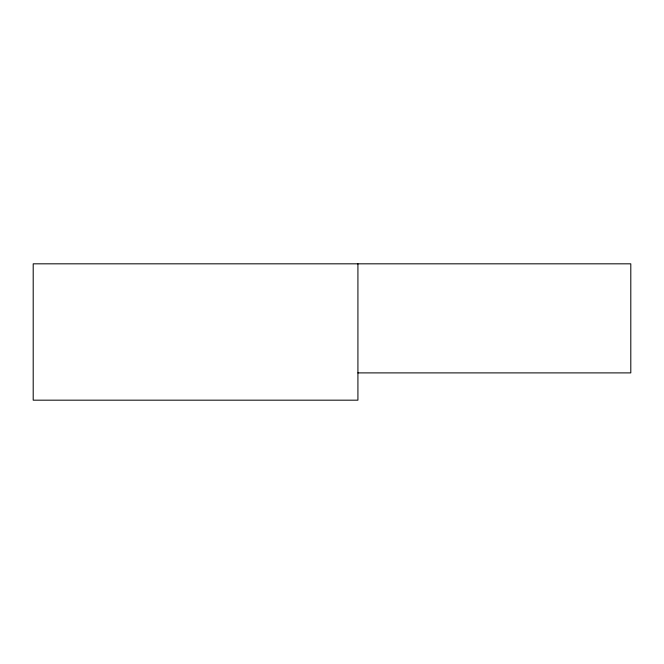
<?xml version="1.0" encoding="UTF-8"?>
<svg xmlns="http://www.w3.org/2000/svg" width="664" height="664" viewBox="0 0 664 664"><rect width="100%" height="100%" fill="white"/><g stroke="black" fill="none" stroke-linecap="round" stroke-linejoin="round"><path stroke-width="1" d="M357.921 372.894L630.8 372.894L630.8 263.824L33.2 263.824L33.2 400.176L357.921 400.176L357.921 263.824"/></g></svg>
